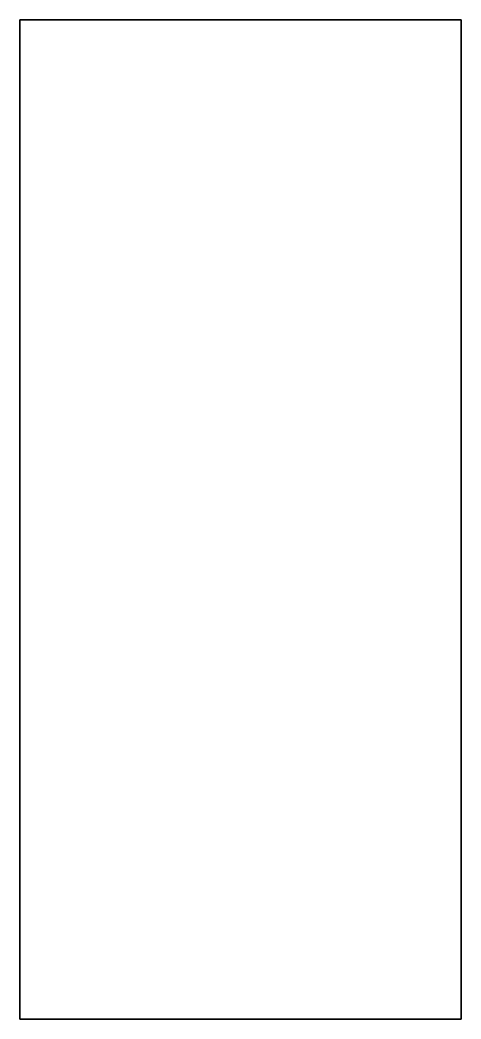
# Model space of a CAD drawing. Extents: x 152 to 1067, y -2255 to -184.
import ezdxf

# ---------------------------------------------------------------- set-up
doc = ezdxf.new("R2010")
doc.units = 0
doc.header["$MEASUREMENT"] = 0
doc.layers.add('Thru-cut', color=7, linetype='Continuous', lineweight=0)

msp = doc.modelspace()

# ---------------------------------------------------------------- linework, layer by layer
at = {"layer": 'Thru-cut', "color": 140, "lineweight": 35, "true_color": 0x00aeef}
msp.add_lwpolyline([(1067, -2254.8), (152.4, -2254.8), (152.4, -184.2), (1067, -184.2)], close=True, dxfattribs=at)

doc.saveas('drawing.dxf')
